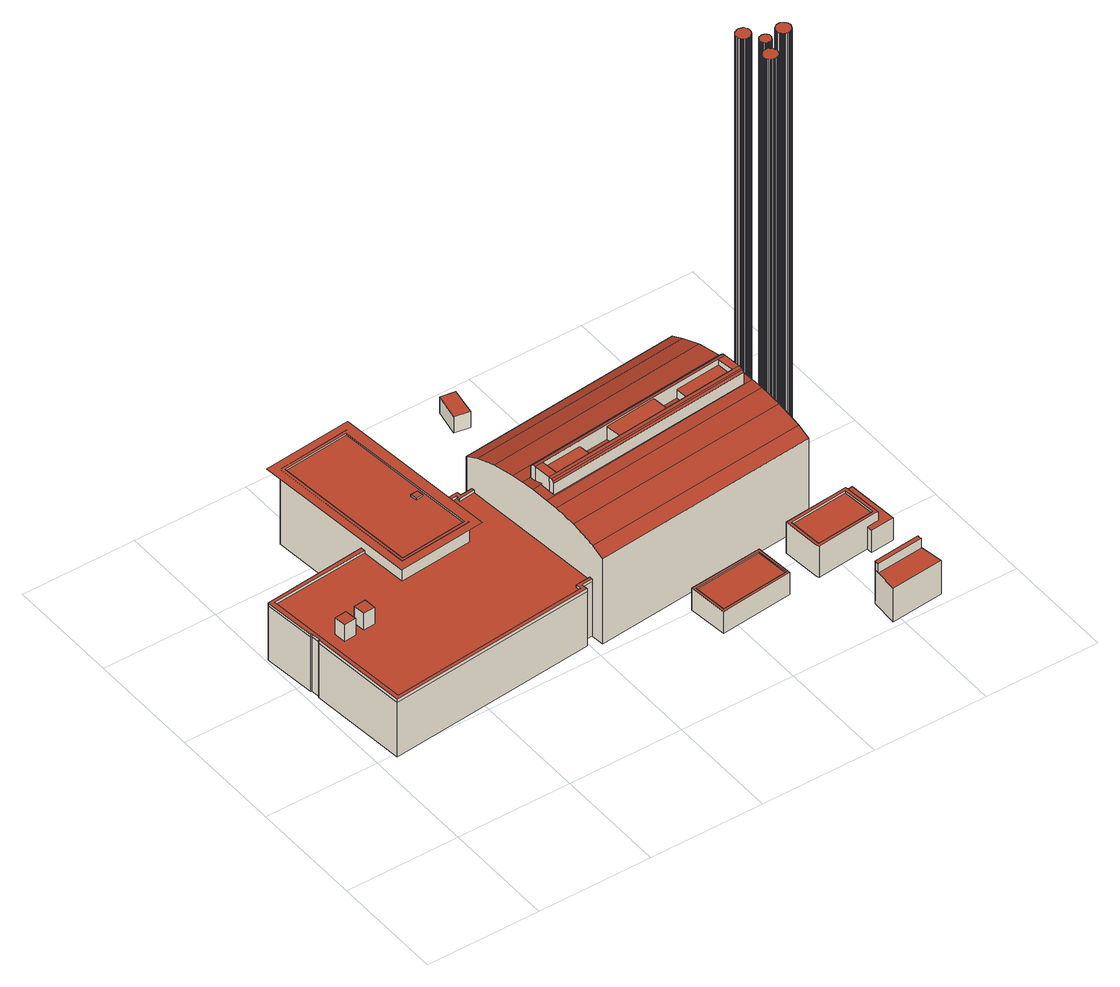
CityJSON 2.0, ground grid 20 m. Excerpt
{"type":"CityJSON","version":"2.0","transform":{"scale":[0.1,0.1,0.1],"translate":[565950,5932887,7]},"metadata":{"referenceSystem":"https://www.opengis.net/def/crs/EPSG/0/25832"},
"CityObjects":{
"building1":{"type":"Building","attributes":{"Grundfläche 2D":"2504.980610","Grundhöhe NN":"7.530"},"children":["building1-1","building1-2","building1-3","building1-4","building1-5"],"geometry":[{"type":"MultiSurface","lod":"3","boundaries":[[[0,1,2,3,4,5,6,7,8,9,10,11,12,13,14,15,16]],[[17,18,19,20]],[[21,22,23,24],[25,26,27,28]],[[29,30,31,32]],[[33,34,35,36,37,38,39]],[[40,41,33,39,38]],[[34,42,43,35]],[[44,45,46,47]],[[42,46,45,48,49,43]],[[40,50,51,41]],[[47,52,53,44]],[[54,55,56,57]],[[58,59,60,61]],[[62,63,64,65,66,67,68,69,70,71,72,73,74,75,76,77]],[[78,79,80,81]],[[80,82,83,81]],[[82,84,85,83]],[[84,86,87,85]],[[88,89,90,87,86,91,92,93,94,95,96,97]],[[90,89,98,99,100,101,102,103,104,105,93,92,91,106,107]],[[106,108,109,107]],[[108,110,111,109]],[[110,112,113,114,111]],[[113,115,116,114]],[[117,118,119,120]],[[121,117,120,122]],[[123,124,125,126]],[[127,126,125,128]],[[129,130,5,4]],[[130,131,6,5]],[[131,132,7,6]],[[132,133,8,7]],[[133,134,9,8]],[[134,135,10,9]],[[135,136,11,10]],[[136,137,12,11]],[[137,138,13,12]],[[62,77,15,14]],[[77,76,75,0,16,15]],[[1,0,75,74]],[[74,73,2,1]],[[2,73,72,3]],[[25,28,19,18]],[[28,27,20,19]],[[17,20,27,26]],[[26,25,18,17]],[[117,121,30,29,118]],[[36,35,31,30,121,122,56,55,127,128,60,59]],[[104,103,102,101,50,40,38,37]],[[51,50,101,100]],[[100,99,98,89,88,52,47,46,42,34,33,41,51]],[[53,52,88,97]],[[97,96,95,48,45,44,53]],[[124,123,54,57,119,118,29,32,43,49,58,61]],[[32,31,35,43]],[[126,127,55,54,123]],[[119,57,56,122,120]],[[128,125,124,61,60]],[[139,140,130,129]],[[131,130,140,141]],[[132,131,141,142]],[[133,132,142,143]],[[134,133,143,144]],[[135,134,144,145]],[[136,135,145,146]],[[137,136,146,147]],[[138,137,147,148]],[[65,64,149,150]],[[151,67,66,65,150,152]],[[67,151,153,68]],[[154,71,70,155]],[[68,153,156,157,155,70,69]],[[158,157,156,159]],[[129,4,3,72,71,154,158,159,139]],[[79,78,160,161]],[[115,113,112,110,108,106,91,86,84,82,80,79,161,149,64,63,62,14,13,138,148,162,163]],[[116,115,163,164]],[[78,81,83,85,87,90,107,109,111,114,116,164,160]],[[143,142,141,140,139,159,156,153,151,152,150,149,161,160,164,163,162,148,147,146,145,144]]],"semantics":{"surfaces":[{"type":"RoofSurface"},{"type":"WallSurface"},{"type":"GroundSurface"}],"values":[0,0,0,0,0,0,0,0,0,0,0,0,0,0,0,0,0,0,0,0,0,0,0,0,0,0,0,0,1,1,1,1,1,1,1,1,1,1,1,1,1,1,1,1,1,1,1,1,1,1,1,1,1,1,1,1,1,1,1,1,1,1,1,1,1,1,1,1,1,1,1,1,1,1,1,1,1,1,2]}}]},
"building1-1":{"type":"BuildingInstallation","parents":["building1"],"geometry":[{"type":"MultiSurface","lod":"3","boundaries":[[[165,166,167,168]],[[168,167,169,170]],[[165,168,170,171]],[[166,165,171,172]],[[167,166,172,169]]],"semantics":{"surfaces":[{"type":"RoofSurface"},{"type":"WallSurface"}],"values":[0,1,1,1,1]}}]},
"building1-2":{"type":"BuildingInstallation","parents":["building1"],"geometry":[{"type":"MultiSurface","lod":"3","boundaries":[[[173,174,175,176]],[[177,178,176,175]],[[173,176,178,179]],[[179,180,174,173]],[[175,174,180,177]]],"semantics":{"surfaces":[{"type":"RoofSurface"},{"type":"WallSurface"}],"values":[0,1,1,1,1]}}]},
"building1-3":{"type":"BuildingInstallation","parents":["building1"],"geometry":[{"type":"MultiSurface","lod":"3","boundaries":[[[48,37,36,49]],[[104,37,48,95,92]],[[59,58,49,36]]],"semantics":{"surfaces":[{"type":"RoofSurface"},{"type":"WallSurface"}],"values":[0,1,1]}}]},
"building1-4":{"type":"BuildingInstallation","parents":["building1"],"geometry":[{"type":"MultiSurface","lod":"3","boundaries":[[[181,182,183,184]],[[184,183,185,186]],[[181,184,186,187]],[[182,181,187,188]],[[183,182,188,185]]],"semantics":{"surfaces":[{"type":"RoofSurface"},{"type":"WallSurface"}],"values":[0,1,1,1,1]}}]},
"building1-5":{"type":"BuildingInstallation","parents":["building1"],"geometry":[{"type":"MultiSurface","lod":"3","boundaries":[[[189,190,191,192,193,194,195,196,197]],[[68,69,192,191]],[[69,198,193,192]],[[199,194,193,198]],[[199,63,195,194]],[[195,63,64,196]],[[64,65,197,196]],[[65,66,67,190,189,197]],[[67,68,191,190]]],"semantics":{"surfaces":[{"type":"RoofSurface"},{"type":"WallSurface"}],"values":[0,1,1,1,1,1,1,1,1]}}]},
"building2":{"type":"Building","attributes":{"Grundfläche 2D":"88.945719","Grundhöhe NN":"7.728"},"geometry":[{"type":"Solid","lod":"3","boundaries":[[[[200,201,202,203]],[[204,205,206,207],[208,209,210,211]],[[209,208,201,200]],[[201,208,211,202]],[[211,210,203,202]],[[200,203,210,209]],[[205,204,212,213]],[[206,205,213,214]],[[207,206,214,215]],[[204,207,215,212]],[[214,213,212,215]]]],"semantics":{"surfaces":[{"type":"RoofSurface"},{"type":"WallSurface"},{"type":"GroundSurface"}],"values":[[0,0,1,1,1,1,1,1,1,1,2]]}}]},
"building3":{"type":"Building","attributes":{"Grundfläche 2D":"12.995779","Grundhöhe NN":"7.069"},"geometry":[{"type":"Solid","lod":"3","boundaries":[[[[216,217,218,219]],[[220,221,219,218]],[[221,222,216,219]],[[222,223,217,216]],[[223,220,218,217]],[[223,222,221,220]]]],"semantics":{"surfaces":[{"type":"RoofSurface"},{"type":"WallSurface"},{"type":"GroundSurface"}],"values":[[0,1,1,1,1,2]]}}]},
"building4":{"type":"Building","attributes":{"Grundfläche 2D":"41.114871","Grundhöhe NN":"7.735"},"children":["building4-1"],"geometry":[{"type":"Solid","lod":"3","boundaries":[[[[224,225,226,227,228,229,230,231]],[[231,230,229,232,233]],[[224,231,233,234]],[[225,224,234,235]],[[226,225,235,236]],[[237,228,227,226,236,238]],[[229,228,237,232]],[[233,232,237,238,236,235,234]]]],"semantics":{"surfaces":[{"type":"RoofSurface"},{"type":"WallSurface"},{"type":"GroundSurface"}],"values":[[0,1,1,1,1,1,1,2]]}}]},
"building4-1":{"type":"BuildingInstallation","parents":["building4"],"geometry":[{"type":"MultiSurface","lod":"3","boundaries":[[[239,240,241,242,243,244,245]],[[226,227,228,243,242,241]],[[240,239,246,225]],[[225,226,241,240]],[[228,229,244,243]],[[230,245,244,229]],[[230,246,239,245]]],"semantics":{"surfaces":[{"type":"RoofSurface"},{"type":"WallSurface"}],"values":[0,1,1,1,1,1,1]}}]},
"building5":{"type":"Building","attributes":{"Grundfläche 2D":"103.666611","Grundhöhe NN":"7.759"},"geometry":[{"type":"Solid","lod":"3","boundaries":[[[[247,248,249,250]],[[251,252,253,254,255,256,257],[258,259,260,261]],[[262,263,264,265,266,267,268,269,270]],[[260,259,247,250]],[[258,248,247,259]],[[249,248,258,261]],[[250,249,261,260]],[[271,253,252,251,272,273]],[[262,270,255,254,253,271,274,263]],[[255,270,269,256]],[[272,251,257,256,269,268,275]],[[264,263,274,276]],[[265,264,276,277]],[[266,265,277,278]],[[267,266,278,279]],[[268,267,279,275]],[[273,272,275,279,278,277,276,274,271]]]],"semantics":{"surfaces":[{"type":"RoofSurface"},{"type":"WallSurface"},{"type":"GroundSurface"}],"values":[[0,0,0,1,1,1,1,1,1,1,1,1,1,1,1,1,2]]}}]},
"building6":{"type":"Building","attributes":{"Grundfläche 2D":"4.819501","Grundhöhe NN":"7.974"},"geometry":[{"type":"Solid","lod":"3","boundaries":[[[[280,281,282,283,284,285,286,287,288,289,290,291,292,293,294,295,296,297,298,299,300,301,302,303,304,305,306,307,308,309,310,311,312,313,314,315,316,317,318,319,320,321,322,323,324,325,326,327,328,329]],[[330,331,285,284]],[[331,332,286,285]],[[333,330,284,283]],[[334,335,280,329]],[[335,336,281,280]],[[336,337,282,281]],[[337,333,283,282]],[[332,338,287,286]],[[338,339,288,287]],[[339,340,289,288]],[[340,341,290,289]],[[341,342,291,290]],[[342,343,292,291]],[[343,344,293,292]],[[344,345,294,293]],[[345,346,295,294]],[[346,347,296,295]],[[347,348,297,296]],[[348,349,298,297]],[[349,350,299,298]],[[350,351,300,299]],[[351,352,301,300]],[[352,353,302,301]],[[353,354,303,302]],[[354,355,304,303]],[[355,356,305,304]],[[356,357,306,305]],[[357,358,307,306]],[[358,359,308,307]],[[359,360,309,308]],[[360,361,310,309]],[[361,362,311,310]],[[362,363,312,311]],[[363,364,313,312]],[[364,365,314,313]],[[365,366,315,314]],[[366,367,316,315]],[[367,368,317,316]],[[368,369,318,317]],[[369,370,319,318]],[[370,371,320,319]],[[371,372,321,320]],[[372,373,322,321]],[[373,374,323,322]],[[374,375,324,323]],[[375,376,325,324]],[[376,377,326,325]],[[377,378,327,326]],[[378,379,328,327]],[[379,334,329,328]],[[378,377,376,375,374,373,372,371,370,369,368,367,366,365,364,363,362,361,360,359,358,357,356,355,354,353,352,351,350,349,348,347,346,345,344,343,342,341,340,339,338,332,331,330,333,337,336,335,334,379]]]],"semantics":{"surfaces":[{"type":"RoofSurface"},{"type":"WallSurface"},{"type":"GroundSurface"}],"values":[[0,1,1,1,1,1,1,1,1,1,1,1,1,1,1,1,1,1,1,1,1,1,1,1,1,1,1,1,1,1,1,1,1,1,1,1,1,1,1,1,1,1,1,1,1,1,1,1,1,1,1,2]]}}]},
"building7":{"type":"Building","attributes":{"Grundfläche 2D":"4.819337","Grundhöhe NN":"7.915"},"geometry":[{"type":"Solid","lod":"3","boundaries":[[[[380,381,382,383,384,385,386,387,388,389,390,391,392,393,394,395,396,397,398,399,400,401,402,403,404,405,406,407,408,409,410,411,412,413,414,415,416,417,418,419,420,421,422,423,424,425,426,427,428,429]],[[430,431,385,384]],[[431,432,386,385]],[[433,430,384,383]],[[434,435,380,429]],[[435,436,381,380]],[[436,437,382,381]],[[437,433,383,382]],[[432,438,387,386]],[[438,439,388,387]],[[439,440,389,388]],[[440,441,390,389]],[[441,442,391,390]],[[442,443,392,391]],[[443,444,393,392]],[[444,445,394,393]],[[445,446,395,394]],[[446,447,396,395]],[[447,448,397,396]],[[448,449,398,397]],[[449,450,399,398]],[[450,451,400,399]],[[451,452,401,400]],[[452,453,402,401]],[[453,454,403,402]],[[454,455,404,403]],[[455,456,405,404]],[[456,457,406,405]],[[457,458,407,406]],[[458,459,408,407]],[[459,460,409,408]],[[460,461,410,409]],[[461,462,411,410]],[[462,463,412,411]],[[463,464,413,412]],[[464,465,414,413]],[[465,466,415,414]],[[466,467,416,415]],[[467,468,417,416]],[[468,469,418,417]],[[469,470,419,418]],[[470,471,420,419]],[[471,472,421,420]],[[472,473,422,421]],[[473,474,423,422]],[[474,475,424,423]],[[475,476,425,424]],[[476,477,426,425]],[[477,478,427,426]],[[478,479,428,427]],[[479,434,429,428]],[[478,477,476,475,474,473,472,471,470,469,468,467,466,465,464,463,462,461,460,459,458,457,456,455,454,453,452,451,450,449,448,447,446,445,444,443,442,441,440,439,438,432,431,430,433,437,436,435,434,479]]]],"semantics":{"surfaces":[{"type":"RoofSurface"},{"type":"WallSurface"},{"type":"GroundSurface"}],"values":[[0,1,1,1,1,1,1,1,1,1,1,1,1,1,1,1,1,1,1,1,1,1,1,1,1,1,1,1,1,1,1,1,1,1,1,1,1,1,1,1,1,1,1,1,1,1,1,1,1,1,1,2]]}}]},
"building8":{"type":"Building","attributes":{"Grundfläche 2D":"2.942351","Grundhöhe NN":"7.957"},"geometry":[{"type":"Solid","lod":"3","boundaries":[[[[480,481,482,483,484,485,486,487,488,489,490,491,492,493,494,495,496,497,498,499,500,501,502,503,504,505,506,507,508,509,510,511,512,513,514,515,516,517,518,519,520,521,522,523,524,525,526,527,528,529]],[[530,531,485,484]],[[531,532,486,485]],[[533,530,484,483]],[[534,535,480,529]],[[535,536,481,480]],[[536,537,482,481]],[[537,533,483,482]],[[532,538,487,486]],[[538,539,488,487]],[[539,540,489,488]],[[540,541,490,489]],[[541,542,491,490]],[[542,543,492,491]],[[543,544,493,492]],[[544,545,494,493]],[[545,546,495,494]],[[546,547,496,495]],[[547,548,497,496]],[[548,549,498,497]],[[549,550,499,498]],[[550,551,500,499]],[[551,552,501,500]],[[552,553,502,501]],[[553,554,503,502]],[[554,555,504,503]],[[555,556,505,504]],[[556,557,506,505]],[[557,558,507,506]],[[558,559,508,507]],[[559,560,509,508]],[[560,561,510,509]],[[561,562,511,510]],[[562,563,512,511]],[[563,564,513,512]],[[564,565,514,513]],[[565,566,515,514]],[[566,567,516,515]],[[567,568,517,516]],[[568,569,518,517]],[[569,570,519,518]],[[570,571,520,519]],[[571,572,521,520]],[[572,573,522,521]],[[573,574,523,522]],[[574,575,524,523]],[[575,576,525,524]],[[576,577,526,525]],[[577,578,527,526]],[[578,579,528,527]],[[579,534,529,528]],[[578,577,576,575,574,573,572,571,570,569,568,567,566,565,564,563,562,561,560,559,558,557,556,555,554,553,552,551,550,549,548,547,546,545,544,543,542,541,540,539,538,532,531,530,533,537,536,535,534,579]]]],"semantics":{"surfaces":[{"type":"RoofSurface"},{"type":"WallSurface"},{"type":"GroundSurface"}],"values":[[0,1,1,1,1,1,1,1,1,1,1,1,1,1,1,1,1,1,1,1,1,1,1,1,1,1,1,1,1,1,1,1,1,1,1,1,1,1,1,1,1,1,1,1,1,1,1,1,1,1,1,2]]}}]},
"building9":{"type":"Building","attributes":{"Grundfläche 2D":"4.819018","Grundhöhe NN":"7.968"},"geometry":[{"type":"Solid","lod":"3","boundaries":[[[[580,581,582,583,584,585,586,587,588,589,590,591,592,593,594,595,596,597,598,599,600,601,602,603,604,605,606,607,608,609,610,611,612,613,614,615,616,617,618,619,620,621,622,623,624,625,626,627,628,629]],[[630,631,585,584]],[[631,632,586,585]],[[633,630,584,583]],[[634,635,580,629]],[[635,636,581,580]],[[636,637,582,581]],[[637,633,583,582]],[[632,638,587,586]],[[638,639,588,587]],[[639,640,589,588]],[[640,641,590,589]],[[641,642,591,590]],[[642,643,592,591]],[[643,644,593,592]],[[644,645,594,593]],[[645,646,595,594]],[[646,647,596,595]],[[647,648,597,596]],[[648,649,598,597]],[[649,650,599,598]],[[650,651,600,599]],[[651,652,601,600]],[[652,653,602,601]],[[653,654,603,602]],[[654,655,604,603]],[[655,656,605,604]],[[656,657,606,605]],[[657,658,607,606]],[[658,659,608,607]],[[659,660,609,608]],[[660,661,610,609]],[[661,662,611,610]],[[662,663,612,611]],[[663,664,613,612]],[[664,665,614,613]],[[665,666,615,614]],[[666,667,616,615]],[[667,668,617,616]],[[668,669,618,617]],[[669,670,619,618]],[[670,671,620,619]],[[671,672,621,620]],[[672,673,622,621]],[[673,674,623,622]],[[674,675,624,623]],[[675,676,625,624]],[[676,677,626,625]],[[677,678,627,626]],[[678,679,628,627]],[[679,634,629,628]],[[678,677,676,675,674,673,672,671,670,669,668,667,666,665,664,663,662,661,660,659,658,657,656,655,654,653,652,651,650,649,648,647,646,645,644,643,642,641,640,639,638,632,631,630,633,637,636,635,634,679]]]],"semantics":{"surfaces":[{"type":"RoofSurface"},{"type":"WallSurface"},{"type":"GroundSurface"}],"values":[[0,1,1,1,1,1,1,1,1,1,1,1,1,1,1,1,1,1,1,1,1,1,1,1,1,1,1,1,1,1,1,1,1,1,1,1,1,1,1,1,1,1,1,1,1,1,1,1,1,1,1,2]]}}]}
},
"vertices":[
[387,231,116],[36,197,116],[10,466,116],[182,482,116],[181,489,116],[2,471,116],[11,379,116],[13,379,116],[15,362,116],[13,362,116],[29,190,116],[394,225,116],[393,236,116],[413,238,116],[412,243,116],[386,241,116],[387,235,116],[313,417,147],[288,673,147],[170,661,147],[195,405,147],[333,400,150],[305,693,150],[149,678,150],[178,385,150],[288,673,150],[313,417,150],[195,405,150],[170,661,150],[686,406,220],[689,376,220],[769,384,220],[766,414,220],[783,380,230],[782,385,231],[769,384,231],[431,351,231],[417,350,231],[418,345,230],[502,353,230],[418,342,228],[783,378,228],[779,415,231],[766,414,231],[413,388,228],[414,385,230],[779,420,230],[779,423,228],[414,380,231],[428,381,231],[418,340,225],[783,375,225],[778,425,225],[413,390,225],[551,393,228],[554,363,228],[645,372,228],[642,402,228],[428,381,220],[431,351,220],[502,358,220],[499,388,220],[412,243,111],[388,495,111],[387,500,111],[366,498,111],[366,501,111],[365,506,111],[310,501,111],[311,495,111],[319,412,111],[190,400,111],[182,482,111],[10,466,111],[36,197,111],[387,231,111],[387,235,111],[386,241,111],[782,550,170],[386,512,170],[389,489,181],[784,527,181],[392,452,194],[788,491,194],[396,411,201],[792,449,201],[398,390,202],[794,428,202],[778,425,203],[781,403,204],[796,405,204],[400,366,204],[415,368,204],[429,369,204],[428,381,203],[414,380,203],[413,388,203],[413,390,203],[783,380,203],[783,378,203],[783,375,202],[418,340,202],[418,342,203],[418,345,203],[417,350,203],[431,351,203],[403,337,202],[799,376,202],[405,316,201],[801,355,201],[409,280,194],[805,318,194],[413,238,181],[413,237,181],[809,275,181],[415,215,170],[811,253,170],[687,394,204],[686,406,203],[642,402,203],[644,390,204],[689,376,203],[645,372,203],[551,393,203],[499,388,203],[500,376,204],[552,381,204],[554,363,203],[502,358,203],[181,489,111],[2,471,111],[11,379,111],[13,379,111],[15,362,111],[13,362,111],[29,190,111],[394,225,111],[393,236,111],[413,238,111],[181,489,5],[2,471,5],[11,379,5],[13,379,5],[15,362,5],[13,362,5],[29,190,5],[394,225,5],[393,236,5],[413,238,5],[387,500,5],[366,498,5],[365,506,5],[366,501,5],[310,501,5],[190,400,150],[319,412,150],[293,679,5],[293,679,150],[164,666,150],[164,666,5],[782,550,5],[386,512,5],[413,237,5],[415,215,5],[811,253,5],
[66,344,143],[64,365,143],[43,363,143],[45,342,143],[43,363,111],[45,342,111],[66,344,111],[64,365,111],
[287,498,150],[299,500,150],[298,511,150],[285,510,150],[298,511,147],[285,510,147],[287,498,147],[299,500,147],
[103,348,143],[101,369,143],[80,367,143],[82,346,143],[80,367,111],[82,346,111],[103,348,111],[101,369,111],
[366,501,116],[365,506,116],[310,501,116],[311,495,116],[360,500,116],[360,492,116],[388,495,116],[387,500,116],[366,498,116],[360,500,111],[360,492,111],
[567,194,47],[573,134,47],[693,146,47],[687,205,47],[562,198,49],[569,129,49],[697,142,49],[691,210,49],[573,134,49],[567,194,49],[687,205,49],[693,146,49],[562,198,7],[569,129,7],[697,142,7],[691,210,7],
[540,714,32],[548,762,32],[522,766,32],[513,719,32],[522,766,1],[513,719,1],[540,714,1],[548,762,1],
[875,14,72],[868,55,72],[867,57,72],[867,60,72],[867,61,72],[785,53,72],[785,45,72],[783,5,72],[785,53,7],[783,5,7],[875,14,7],[868,55,7],[867,57,7],[867,61,7],[867,60,7],
[868,53,90],[868,55,90],[867,57,90],[867,60,90],[867,61,90],[785,53,90],[785,45,90],[868,53,72],
[756,152,64],[860,162,64],[854,222,64],[751,212,64],[745,217,68],[751,151,68],[752,146,68],[861,157,68],[866,157,68],[859,228,68],[838,226,68],[860,162,68],[756,152,68],[751,212,68],[854,222,68],[861,157,51],[845,155,51],[846,145,51],[887,149,51],[879,239,51],[837,235,51],[838,226,51],[859,228,51],[866,157,51],[752,146,8],[745,217,8],[751,151,8],[845,155,8],[838,226,8],[846,145,8],[887,149,8],[879,239,8],[837,235,8],
[835,388,816],[834,388,816],[832,388,816],[831,388,816],[829,388,816],[828,388,816],[826,387,816],[825,386,816],[824,386,816],[823,384,816],[822,383,816],[821,382,816],[820,381,816],[820,379,816],[819,378,816],[819,376,816],[819,374,816],[819,373,816],[820,371,816],[821,370,816],[821,369,816],[822,368,816],[824,366,816],[825,366,816],[826,365,816],[828,364,816],[829,364,816],[831,364,816],[832,364,816],[834,364,816],[835,364,816],[837,365,816],[838,365,816],[839,366,816],[841,367,816],[842,369,816],[842,370,816],[843,371,816],[844,373,816],[844,374,816],[844,376,816],[844,377,816],[844,379,816],[843,380,816],[842,382,816],[842,383,816],[841,384,816],[839,385,816],[838,386,816],[837,387,816],[829,388,10],[828,388,10],[826,387,10],[831,388,10],[837,387,10],[835,388,10],[834,388,10],[832,388,10],[825,386,10],[824,386,10],[823,384,10],[822,383,10],[821,382,10],[820,381,10],[820,379,10],[819,378,10],[819,376,10],[819,374,10],[819,373,10],[820,371,10],[821,370,10],[821,369,10],[822,368,10],[824,366,10],[825,366,10],[826,365,10],[828,364,10],[829,364,10],[831,364,10],[832,364,10],[834,364,10],[835,364,10],[837,365,10],[838,365,10],[839,366,10],[841,367,10],[842,369,10],[842,370,10],[843,371,10],[844,373,10],[844,374,10],[844,376,10],[844,377,10],[844,379,10],[843,380,10],[842,382,10],[842,383,10],[841,384,10],[839,385,10],[838,386,10],
[830,447,816],[828,447,816],[827,448,816],[825,448,816],[824,447,816],[822,447,816],[821,446,816],[819,446,816],[818,445,816],[817,444,816],[816,443,816],[815,441,816],[814,440,816],[814,438,816],[814,437,816],[813,435,816],[814,434,816],[814,432,816],[814,431,816],[815,429,816],[816,428,816],[817,427,816],[818,426,816],[819,425,816],[821,424,816],[822,423,816],[823,423,816],[825,423,816],[827,423,816],[828,423,816],[830,423,816],[831,424,816],[832,425,816],[834,426,816],[835,427,816],[836,428,816],[837,429,816],[837,431,816],[838,432,816],[838,434,816],[838,435,816],[838,437,816],[838,438,816],[837,440,816],[837,441,816],[836,442,816],[835,444,816],[834,445,816],[833,446,816],[831,446,816],[824,447,9],[822,447,9],[821,446,9],[825,448,9],[831,446,9],[830,447,9],[828,447,9],[827,448,9],[819,446,9],[818,445,9],[817,444,9],[816,443,9],[815,441,9],[814,440,9],[814,438,9],[814,437,9],[813,435,9],[814,434,9],[814,432,9],[814,431,9],[815,429,9],[816,428,9],[817,427,9],[818,426,9],[819,425,9],[821,424,9],[822,423,9],[823,423,9],[825,423,9],[827,423,9],[828,423,9],[830,423,9],[831,424,9],[832,425,9],[834,426,9],[835,427,9],[836,428,9],[837,429,9],[837,431,9],[838,432,9],[838,434,9],[838,435,9],[838,437,9],[838,438,9],[837,440,9],[837,441,9],[836,442,9],[835,444,9],[834,445,9],[833,446,9],
[849,416,816],[847,417,816],[846,417,816],[845,417,816],[844,417,816],[843,416,816],[841,416,816],[840,415,816],[839,415,816],[838,414,816],[838,413,816],[837,412,816],[837,411,816],[836,410,816],[836,409,816],[836,407,816],[836,406,816],[836,405,816],[836,404,816],[837,403,816],[838,402,816],[838,401,816],[839,400,816],[840,399,816],[841,398,816],[842,398,816],[844,398,816],[845,398,816],[846,398,816],[847,398,816],[848,398,816],[850,398,816],[851,399,816],[852,400,816],[853,401,816],[853,402,816],[854,403,816],[854,404,816],[855,405,816],[855,406,816],[855,407,816],[855,408,816],[855,410,816],[855,411,816],[854,412,816],[853,413,816],[853,414,816],[852,415,816],[851,415,816],[850,416,816],[844,417,10],[843,416,10],[841,416,10],[845,417,10],[850,416,10],[849,416,10],[847,417,10],[846,417,10],[840,415,10],[839,415,10],[838,414,10],[838,413,10],[837,412,10],[837,411,10],[836,410,10],[836,409,10],[836,407,10],[836,406,10],[836,405,10],[836,404,10],[837,403,10],[838,402,10],[838,401,10],[839,400,10],[840,399,10],[841,398,10],[842,398,10],[844,398,10],[845,398,10],[846,398,10],[847,398,10],[848,398,10],[850,398,10],[851,399,10],[852,400,10],[853,401,10],[853,402,10],[854,403,10],[854,404,10],[855,405,10],[855,406,10],[855,407,10],[855,408,10],[855,410,10],[855,411,10],[854,412,10],[853,413,10],[853,414,10],[852,415,10],[851,415,10],
[884,423,816],[883,423,816],[881,423,816],[879,423,816],[878,423,816],[876,423,816],[875,422,816],[874,421,816],[872,420,816],[871,419,816],[870,418,816],[869,417,816],[869,415,816],[868,414,816],[868,412,816],[868,411,816],[868,409,816],[868,408,816],[869,406,816],[869,405,816],[870,404,816],[871,402,816],[872,401,816],[874,400,816],[875,400,816],[876,399,816],[878,399,816],[879,398,816],[881,398,816],[882,399,816],[884,399,816],[885,400,816],[887,400,816],[888,401,816],[889,402,816],[890,403,816],[891,405,816],[892,406,816],[892,408,816],[893,409,816],[893,411,816],[893,412,816],[892,414,816],[892,415,816],[891,417,816],[890,418,816],[889,419,816],[888,420,816],[887,421,816],[886,422,816],[878,423,10],[876,423,10],[875,422,10],[879,423,10],[886,422,10],[884,423,10],[883,423,10],[881,423,10],[874,421,10],[872,420,10],[871,419,10],[870,418,10],[869,417,10],[869,415,10],[868,414,10],[868,412,10],[868,411,10],[868,409,10],[868,408,10],[869,406,10],[869,405,10],[870,404,10],[871,402,10],[872,401,10],[874,400,10],[875,400,10],[876,399,10],[878,399,10],[879,398,10],[881,398,10],[882,399,10],[884,399,10],[885,400,10],[887,400,10],[888,401,10],[889,402,10],[890,403,10],[891,405,10],[892,406,10],[892,408,10],[893,409,10],[893,411,10],[893,412,10],[892,414,10],[892,415,10],[891,417,10],[890,418,10],[889,419,10],[888,420,10],[887,421,10]
]}
